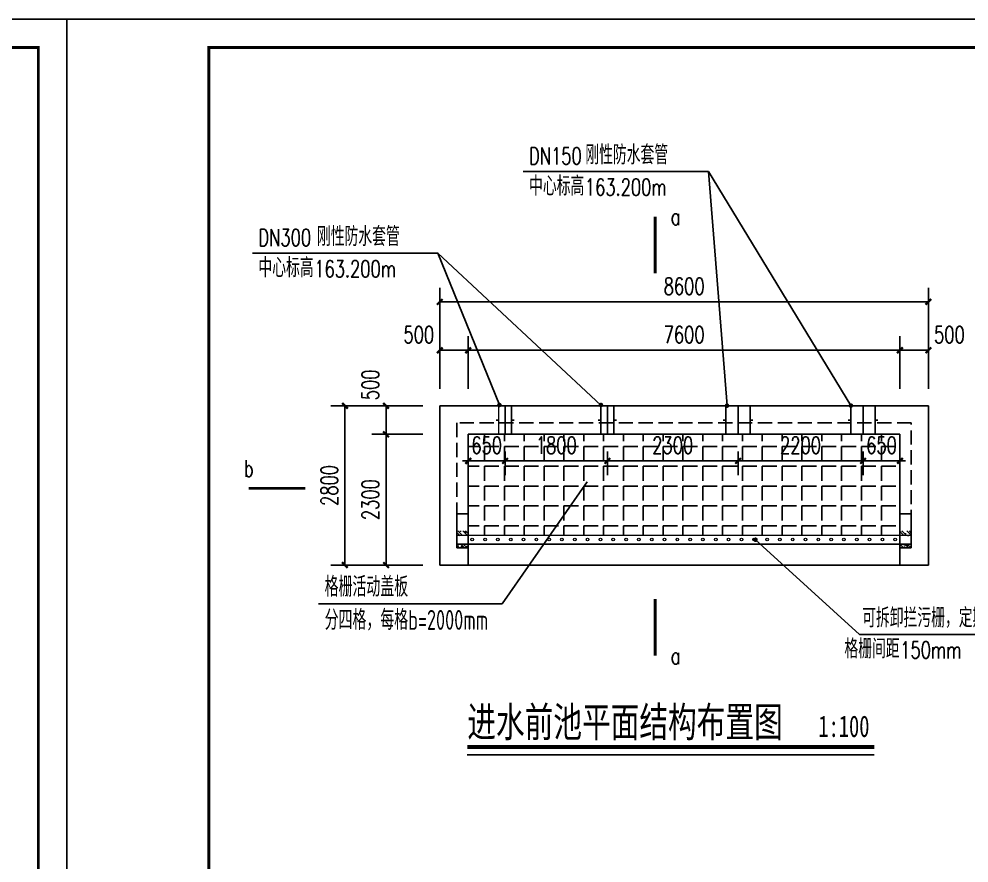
# Model space of a CAD drawing. Header units: millimetres. Extents: x -725 to 2274960, y -506 to 2980382.
# Drawn here: x 2116443 to 2133166, y 2671182 to 2686032 of the extents above; entities that cross this region are included whole.
import ezdxf

# ---------------------------------------------------------------- set-up
doc = ezdxf.new("R2010")
doc.units = ezdxf.units.MM
doc.header["$LTSCALE"] = 1000
doc.linetypes.add('DASH', pattern=[0.35, 0.25, -0.1])
doc.linetypes.add('DOTE', pattern=[2.42, 2, -0.2, 0.02, -0.2])
for name, color, linetype in [('1', 1, 'Continuous'), ('AXIS', 3, 'Continuous'), ('DIM_LEAD', 3, 'Continuous'), ('DIM_SYMB', 3, 'Continuous'), ('DOTE', 1, 'DOTE'), ('PUB_DIM', 3, 'Continuous'), ('PUB_TITLE', 4, 'Continuous'), ('线框', 2, 'Continuous'), ('细线', 4, 'Continuous'), ('轮廓线', 2, 'Continuous'), ('附属构件', 6, 'Continuous')]:
    doc.layers.add(name, color=color, linetype=linetype)
doc.layers.add('文字', color=4, linetype='Continuous', lineweight=0)
doc.styles.add('_TCH_DIM', font='SIMPLEX', dxfattribs={"bigfont": 'GBCBIG'})
doc.styles.add('_TCH_DIM_T3', font='SIMPLEX', dxfattribs={"width": 0.705882, "bigfont": 'GBCBIG'})
doc.styles.add('_TCH_LABEL', font='COMPLEX', dxfattribs={"bigfont": 'GBCBIG'})
doc.styles.add('biaotilan', font='', dxfattribs={"width": 0.7})
doc.styles.add('TSSD_Rein', font='tssdeng.shx', dxfattribs={"width": 0.7, "bigfont": 'hztxt.shx'})
doc.styles.get('biaotilan').set_extended_font_data('SimSun')
doc.dimstyles.new('_TCH_ARCH&&100', dxfattribs={"dimtxt": 297.5, "dimasz": 100, "dimexe": 250, "dimexo": 300, "dimgap": 126.25, "dimtad": 1, "dimdec": 0, "dimzin": 0, "dimdsep": 46, "dimtxsty": '_TCH_DIM_T3', "dimblk": 'ARCHTICK', "dimcen": 0.09, "dimclrt": 7, "dimazin": 2, "dimtfac": 1, "dimtdec": 0, "dimtix": 1, "dimtmove": 2, "dimatfit": 3, "dimfxl": 75, "dimtolj": 1, "dimtzin": 0, "dimarcsym": 0})

# ---------------------------------------------------------------- blocks, each defined once
blk = doc.blocks.new('HAYJZ A3')
blk.add_lwpolyline([(4975, -403417), (46975, -403417), (46975, -433117), (4975, -433117), (4975, -403417)])
at = {"const_width": 50}
blk.add_lwpolyline([(7475, -403917), (46475, -403917), (46475, -432617), (7475, -432617), (7475, -403917)], dxfattribs=at)
at = {"layer": 'PUB_TITLE'}
blk.add_lwpolyline([(4975, -433117), (46975, -433117), (46975, -403417), (4975, -403417)], close=True, dxfattribs=at)
blk = doc.blocks.new('_ArchTick')
at = {"color": 0, "linetype": 'ByBlock', "const_width": 0.4}
blk.add_lwpolyline([(-0.5, -0.5), (0.5, 0.5)], dxfattribs=at)
blk = doc.blocks.new('*D325')
at = {"layer": 'Defpoints', "color": 0, "transparency": 16777216}
for p in [(2124351, 2680203), (2123851, 2679225), (2124351, 2679225)]:
    blk.add_point(p, dxfattribs=at)
at = {"layer": 'PUB_DIM', "color": 0, "lineweight": -2, "transparency": 16777216}
for p, q in [((2123851, 2679525), (2123851, 2680453)), ((2124351, 2679525), (2124351, 2680453)), ((2123851, 2680203), (2124351, 2680203))]:
    blk.add_line(p, q, dxfattribs=at)
at = {"layer": 'PUB_DIM', "color": 0, "lineweight": -2, "transparency": 16777216, "xscale": 100, "yscale": 100, "zscale": 100, "rotation": 180}
blk.add_blockref('_ArchTick', (2123851, 2680203), dxfattribs=at)
at = {"layer": 'PUB_DIM', "color": 0, "lineweight": -2, "transparency": 16777216, "xscale": 100, "yscale": 100, "zscale": 100}
blk.add_blockref('_ArchTick', (2124351, 2680203), dxfattribs=at)
at = {"layer": 'PUB_DIM', "color": 7, "transparency": 16777216, "insert": (2123481, 2680478), "char_height": 297.5, "attachment_point": 5, "style": '_TCH_DIM_T3'}
blk.add_mtext('\\A1;500', dxfattribs=at)
blk = doc.blocks.new('*D326')
at = {"layer": 'Defpoints', "color": 0, "transparency": 16777216}
for p in [(2131951, 2680203), (2124351, 2679225), (2131951, 2679225)]:
    blk.add_point(p, dxfattribs=at)
at = {"layer": 'PUB_DIM', "color": 0, "lineweight": -2, "transparency": 16777216}
for p, q in [((2124351, 2679525), (2124351, 2680453)), ((2131951, 2679525), (2131951, 2680453)), ((2124351, 2680203), (2131951, 2680203))]:
    blk.add_line(p, q, dxfattribs=at)
at = {"layer": 'PUB_DIM', "color": 0, "lineweight": -2, "transparency": 16777216, "xscale": 100, "yscale": 100, "zscale": 100, "rotation": 180}
blk.add_blockref('_ArchTick', (2124351, 2680203), dxfattribs=at)
at = {"layer": 'PUB_DIM', "color": 0, "lineweight": -2, "transparency": 16777216, "xscale": 100, "yscale": 100, "zscale": 100}
blk.add_blockref('_ArchTick', (2131951, 2680203), dxfattribs=at)
at = {"layer": 'PUB_DIM', "color": 7, "transparency": 16777216, "insert": (2128151, 2680478), "char_height": 297.5, "attachment_point": 5, "style": '_TCH_DIM_T3'}
blk.add_mtext('\\A1;7600', dxfattribs=at)
blk = doc.blocks.new('*D327')
at = {"layer": 'Defpoints', "color": 0, "transparency": 16777216}
for p in [(2132451, 2680203), (2131951, 2679225), (2132451, 2679225)]:
    blk.add_point(p, dxfattribs=at)
at = {"layer": 'PUB_DIM', "color": 0, "lineweight": -2, "transparency": 16777216}
for p, q in [((2131951, 2679525), (2131951, 2680453)), ((2132451, 2679525), (2132451, 2680453)), ((2131951, 2680203), (2132451, 2680203))]:
    blk.add_line(p, q, dxfattribs=at)
at = {"layer": 'PUB_DIM', "color": 0, "lineweight": -2, "transparency": 16777216, "xscale": 100, "yscale": 100, "zscale": 100, "rotation": 180}
blk.add_blockref('_ArchTick', (2131951, 2680203), dxfattribs=at)
at = {"layer": 'PUB_DIM', "color": 0, "lineweight": -2, "transparency": 16777216, "xscale": 100, "yscale": 100, "zscale": 100}
blk.add_blockref('_ArchTick', (2132451, 2680203), dxfattribs=at)
at = {"layer": 'PUB_DIM', "color": 7, "transparency": 16777216, "insert": (2132821, 2680478), "char_height": 297.5, "attachment_point": 5, "style": '_TCH_DIM_T3'}
blk.add_mtext('\\A1;500', dxfattribs=at)
blk = doc.blocks.new('*D328')
at = {"layer": 'Defpoints', "color": 0, "transparency": 16777216}
for p in [(2122904, 2679225), (2123851, 2679225), (2123851, 2678725)]:
    blk.add_point(p, dxfattribs=at)
at = {"layer": 'PUB_DIM', "color": 0, "lineweight": -2, "transparency": 16777216}
for p, q in [((2123551, 2679225), (2122654, 2679225)), ((2122904, 2678725), (2122904, 2679225)), ((2123551, 2678725), (2122654, 2678725))]:
    blk.add_line(p, q, dxfattribs=at)
at = {"layer": 'PUB_DIM', "color": 0, "lineweight": -2, "transparency": 16777216, "xscale": 100, "yscale": 100, "zscale": 100}
for p, rotation in [((2122904, 2679225), 90), ((2122904, 2678725), 270)]:
    blk.add_blockref('_ArchTick', p, dxfattribs=dict(at, rotation=rotation))
at = {"layer": 'PUB_DIM', "color": 7, "transparency": 16777216, "insert": (2122629, 2679595), "char_height": 297.5, "attachment_point": 5, "rotation": 90, "style": '_TCH_DIM_T3'}
blk.add_mtext('\\A1;500', dxfattribs=at)
blk = doc.blocks.new('*D329')
at = {"layer": 'Defpoints', "color": 0, "transparency": 16777216}
for p in [(2122904, 2678725), (2123851, 2678725), (2123851, 2676425)]:
    blk.add_point(p, dxfattribs=at)
at = {"layer": 'PUB_DIM', "color": 0, "lineweight": -2, "transparency": 16777216}
for p, q in [((2123551, 2678725), (2122654, 2678725)), ((2122904, 2676425), (2122904, 2678725)), ((2123551, 2676425), (2122654, 2676425))]:
    blk.add_line(p, q, dxfattribs=at)
at = {"layer": 'PUB_DIM', "color": 0, "lineweight": -2, "transparency": 16777216, "xscale": 100, "yscale": 100, "zscale": 100}
for p, rotation in [((2122904, 2678725), 90), ((2122904, 2676425), 270)]:
    blk.add_blockref('_ArchTick', p, dxfattribs=dict(at, rotation=rotation))
at = {"layer": 'PUB_DIM', "color": 7, "transparency": 16777216, "insert": (2122629, 2677575), "char_height": 297.5, "attachment_point": 5, "rotation": 90, "style": '_TCH_DIM_T3'}
blk.add_mtext('\\A1;2300', dxfattribs=at)
blk = doc.blocks.new('*D330')
at = {"layer": 'Defpoints', "color": 0, "transparency": 16777216}
for p in [(2122181, 2679225), (2123851, 2679225), (2123851, 2676425)]:
    blk.add_point(p, dxfattribs=at)
at = {"layer": 'PUB_DIM', "color": 0, "lineweight": -2, "transparency": 16777216}
for p, q in [((2123551, 2679225), (2121931, 2679225)), ((2122181, 2676425), (2122181, 2679225)), ((2123551, 2676425), (2121931, 2676425))]:
    blk.add_line(p, q, dxfattribs=at)
at = {"layer": 'PUB_DIM', "color": 0, "lineweight": -2, "transparency": 16777216, "xscale": 100, "yscale": 100, "zscale": 100}
for p, rotation in [((2122181, 2679225), 90), ((2122181, 2676425), 270)]:
    blk.add_blockref('_ArchTick', p, dxfattribs=dict(at, rotation=rotation))
at = {"layer": 'PUB_DIM', "color": 7, "transparency": 16777216, "insert": (2121906, 2677825), "char_height": 297.5, "attachment_point": 5, "rotation": 90, "style": '_TCH_DIM_T3'}
blk.add_mtext('\\A1;2800', dxfattribs=at)
blk = doc.blocks.new('*D331')
at = {"layer": 'Defpoints', "color": 0, "transparency": 16777216}
for p in [(2132451, 2681055), (2123851, 2679225), (2132451, 2679225)]:
    blk.add_point(p, dxfattribs=at)
at = {"layer": 'PUB_DIM', "color": 0, "lineweight": -2, "transparency": 16777216}
for p, q in [((2123851, 2679525), (2123851, 2681305)), ((2132451, 2679525), (2132451, 2681305)), ((2123851, 2681055), (2132451, 2681055))]:
    blk.add_line(p, q, dxfattribs=at)
at = {"layer": 'PUB_DIM', "color": 0, "lineweight": -2, "transparency": 16777216, "xscale": 100, "yscale": 100, "zscale": 100, "rotation": 180}
blk.add_blockref('_ArchTick', (2123851, 2681055), dxfattribs=at)
at = {"layer": 'PUB_DIM', "color": 0, "lineweight": -2, "transparency": 16777216, "xscale": 100, "yscale": 100, "zscale": 100}
blk.add_blockref('_ArchTick', (2132451, 2681055), dxfattribs=at)
at = {"layer": 'PUB_DIM', "color": 7, "transparency": 16777216, "insert": (2128151, 2681330), "char_height": 297.5, "attachment_point": 5, "style": '_TCH_DIM_T3'}
blk.add_mtext('\\A1;8600', dxfattribs=at)
blk = doc.blocks.new('*D332')
at = {"layer": 'Defpoints', "color": 0, "transparency": 16777216}
for p in [(2124351, 2678725), (2125001, 2678725), (2125001, 2678257)]:
    blk.add_point(p, dxfattribs=at)
at = {"layer": 'PUB_DIM', "color": 0, "lineweight": -2, "transparency": 16777216}
for p, q in [((2124351, 2678425), (2124351, 2678007)), ((2125001, 2678425), (2125001, 2678007)), ((2124351, 2678257), (2124251, 2678257)), ((2124351, 2678257), (2125001, 2678257)), ((2125001, 2678257), (2125101, 2678257))]:
    blk.add_line(p, q, dxfattribs=at)
at = {"layer": 'PUB_DIM', "color": 0, "lineweight": -2, "transparency": 16777216, "xscale": 100, "yscale": 100, "zscale": 100}
blk.add_blockref('_ArchTick', (2124351, 2678257), dxfattribs=at)
at = {"layer": 'PUB_DIM', "color": 0, "lineweight": -2, "transparency": 16777216, "xscale": 100, "yscale": 100, "zscale": 100, "rotation": 180}
blk.add_blockref('_ArchTick', (2125001, 2678257), dxfattribs=at)
at = {"layer": 'PUB_DIM', "color": 7, "transparency": 16777216, "insert": (2124676, 2678532), "char_height": 297.5, "attachment_point": 5, "style": '_TCH_DIM_T3'}
blk.add_mtext('\\A1;650', dxfattribs=at)
blk = doc.blocks.new('*D333')
at = {"layer": 'Defpoints', "color": 0, "transparency": 16777216}
for p in [(2125001, 2678725), (2126801, 2678725), (2126801, 2678257)]:
    blk.add_point(p, dxfattribs=at)
at = {"layer": 'PUB_DIM', "color": 0, "lineweight": -2, "transparency": 16777216}
for p, q in [((2125001, 2678425), (2125001, 2678007)), ((2126801, 2678425), (2126801, 2678007)), ((2125001, 2678257), (2126801, 2678257))]:
    blk.add_line(p, q, dxfattribs=at)
at = {"layer": 'PUB_DIM', "color": 0, "lineweight": -2, "transparency": 16777216, "xscale": 100, "yscale": 100, "zscale": 100, "rotation": 180}
blk.add_blockref('_ArchTick', (2125001, 2678257), dxfattribs=at)
at = {"layer": 'PUB_DIM', "color": 0, "lineweight": -2, "transparency": 16777216, "xscale": 100, "yscale": 100, "zscale": 100}
blk.add_blockref('_ArchTick', (2126801, 2678257), dxfattribs=at)
at = {"layer": 'PUB_DIM', "color": 7, "transparency": 16777216, "insert": (2125901, 2678532), "char_height": 297.5, "attachment_point": 5, "style": '_TCH_DIM_T3'}
blk.add_mtext('\\A1;1800', dxfattribs=at)
blk = doc.blocks.new('*D334')
at = {"layer": 'Defpoints', "color": 0, "transparency": 16777216}
for p in [(2126801, 2678725), (2129101, 2678725), (2129101, 2678257)]:
    blk.add_point(p, dxfattribs=at)
at = {"layer": 'PUB_DIM', "color": 0, "lineweight": -2, "transparency": 16777216}
for p, q in [((2126801, 2678425), (2126801, 2678007)), ((2129101, 2678425), (2129101, 2678007)), ((2126801, 2678257), (2129101, 2678257))]:
    blk.add_line(p, q, dxfattribs=at)
at = {"layer": 'PUB_DIM', "color": 0, "lineweight": -2, "transparency": 16777216, "xscale": 100, "yscale": 100, "zscale": 100, "rotation": 180}
blk.add_blockref('_ArchTick', (2126801, 2678257), dxfattribs=at)
at = {"layer": 'PUB_DIM', "color": 0, "lineweight": -2, "transparency": 16777216, "xscale": 100, "yscale": 100, "zscale": 100}
blk.add_blockref('_ArchTick', (2129101, 2678257), dxfattribs=at)
at = {"layer": 'PUB_DIM', "color": 7, "transparency": 16777216, "insert": (2127951, 2678532), "char_height": 297.5, "attachment_point": 5, "style": '_TCH_DIM_T3'}
blk.add_mtext('\\A1;2300', dxfattribs=at)
blk = doc.blocks.new('*D335')
at = {"layer": 'Defpoints', "color": 0, "transparency": 16777216}
for p in [(2129101, 2678725), (2131301, 2678725), (2131301, 2678257)]:
    blk.add_point(p, dxfattribs=at)
at = {"layer": 'PUB_DIM', "color": 0, "lineweight": -2, "transparency": 16777216}
for p, q in [((2129101, 2678425), (2129101, 2678007)), ((2131301, 2678425), (2131301, 2678007)), ((2129101, 2678257), (2131301, 2678257))]:
    blk.add_line(p, q, dxfattribs=at)
at = {"layer": 'PUB_DIM', "color": 0, "lineweight": -2, "transparency": 16777216, "xscale": 100, "yscale": 100, "zscale": 100, "rotation": 180}
blk.add_blockref('_ArchTick', (2129101, 2678257), dxfattribs=at)
at = {"layer": 'PUB_DIM', "color": 0, "lineweight": -2, "transparency": 16777216, "xscale": 100, "yscale": 100, "zscale": 100}
blk.add_blockref('_ArchTick', (2131301, 2678257), dxfattribs=at)
at = {"layer": 'PUB_DIM', "color": 7, "transparency": 16777216, "insert": (2130201, 2678532), "char_height": 297.5, "attachment_point": 5, "style": '_TCH_DIM_T3'}
blk.add_mtext('\\A1;2200', dxfattribs=at)
blk = doc.blocks.new('*D336')
at = {"layer": 'Defpoints', "color": 0, "transparency": 16777216}
for p in [(2131301, 2678725), (2131951, 2678725), (2131951, 2678257)]:
    blk.add_point(p, dxfattribs=at)
at = {"layer": 'PUB_DIM', "color": 0, "lineweight": -2, "transparency": 16777216}
for p, q in [((2131301, 2678425), (2131301, 2678007)), ((2131951, 2678425), (2131951, 2678007)), ((2131301, 2678257), (2131201, 2678257)), ((2131301, 2678257), (2131951, 2678257)), ((2131951, 2678257), (2132051, 2678257))]:
    blk.add_line(p, q, dxfattribs=at)
at = {"layer": 'PUB_DIM', "color": 0, "lineweight": -2, "transparency": 16777216, "xscale": 100, "yscale": 100, "zscale": 100}
blk.add_blockref('_ArchTick', (2131301, 2678257), dxfattribs=at)
at = {"layer": 'PUB_DIM', "color": 0, "lineweight": -2, "transparency": 16777216, "xscale": 100, "yscale": 100, "zscale": 100, "rotation": 180}
blk.add_blockref('_ArchTick', (2131951, 2678257), dxfattribs=at)
at = {"layer": 'PUB_DIM', "color": 7, "transparency": 16777216, "insert": (2131626, 2678532), "char_height": 297.5, "attachment_point": 5, "style": '_TCH_DIM_T3'}
blk.add_mtext('\\A1;650', dxfattribs=at)

msp = doc.modelspace()

# ---------------------------------------------------------------- hatches: boundary and pattern name
h = msp.add_hatch()
h.set_pattern_fill('ANGLE', color=8, scale=100, angle=-90)
h.set_pattern_definition([(270, (2211950.5, 2934860.98), (349.25, -6e-14), [254, -95.25]), (360, (2211950.5, 2934860.98), (9e-14, 349.25), [254, -95.25])])
h.paths.add_polyline_path([(2131950.5372, 2678724.9374), (2131950.5372, 2676944.6721), (2124350.5372, 2676944.6721), (2124350.5372, 2678724.9374)])
at = {"layer": '细线', "linetype": 'Continuous', "lineweight": 0, "ltscale": 0.5}
h = msp.add_hatch(dxfattribs=at)
h.set_pattern_fill('AR-CONC', color=8, angle=-90)
h.set_pattern_definition([(320, (2171420.87, 2681902.03), (-15.9391, -182.18467), [19.05, -209.55]), (265, (2171420.87, 2681902.03), (191.05685, 35.2434), [15.24, -167.6406]), (10.45144, (2171419.54, 2681886.85), (175.11775, -146.94125), [16.19, -178.09024]), (316.1842, (2171471.67, 2681902.03), (-42.0423, -271.079), [28.575, -314.325]), (6.63556, (2171468.16, 2681879.44), (247.4261, -237.4041), [24.285, -267.1356]), (261.18415, (2171471.67, 2681902.03), (247.4261, -237.4041), [22.86, -251.4597]), (291, (2171458.97, 2681876.63), (-102.2652, -151.6144), [19.05, -209.55]), (236, (2171458.97, 2681876.63), (184.188, -61.802), [15.24, -167.64]), (341.45144, (2171450.45, 2681864), (81.9228, -213.4164), [16.19, -178.08994]), (307.5, (2171420.87, 2681902.03), (84.55504, -3.0886), [0, -165.608, 0, -170.18, 0, -168.275]), (277.5, (2171420.87, 2681902.03), (100.18057, -66.81966), [0, -97.028, 0, -161.798, 0, -64.135]), (237.5, (2171420.87, 2681958.67), (-5.72874, -135.5906), [0, -63.5, 0, -198.12, 0, -262.89]), (227.5, (2171420.87, 2681984.07), (25.4265, -148.12918), [0, -82.55, 0, -131.572, 0, -186.69])])
h.paths.add_polyline_path([(2124350.5372, 2677024.9374), (2124350.5372, 2676944.6721), (2124150.5372, 2676944.6721), (2124150.5372, 2677024.9374)])
h.paths.add_polyline_path([(2124350.5372, 2676794.6721), (2124350.5372, 2676724.9374), (2124150.5372, 2676724.9374), (2124150.5372, 2676794.6721)])
h = msp.add_hatch(dxfattribs=at)
h.set_pattern_fill('ANSI32', color=8, scale=10, angle=-90)
h.set_pattern_definition([(315, (2171420.87, 2681902.03), (67.35192, 67.35192), []), (315, (2171420.87, 2681857.13), (67.35192, 67.35192), [])])
h.paths.add_polyline_path([(2124350.5372, 2676794.6721), (2124350.5372, 2676724.9374), (2124150.5372, 2676724.9374), (2124150.5372, 2676794.6721)])
h.paths.add_polyline_path([(2124350.5372, 2677024.9374), (2124350.5372, 2676944.6721), (2124150.5372, 2676944.6721), (2124150.5372, 2677024.9374)])
h = msp.add_hatch(dxfattribs=at)
h.set_pattern_fill('AR-CONC', color=8, angle=-90)
h.set_pattern_definition([(320, (2184220.87, 2681902.03), (-15.9391, -182.18467), [19.05, -209.55]), (265, (2184220.87, 2681902.03), (191.05685, 35.2434), [15.24, -167.6406]), (10.45144, (2184219.54, 2681886.85), (175.11775, -146.94125), [16.19, -178.09024]), (316.1842, (2184271.67, 2681902.03), (-42.0423, -271.079), [28.575, -314.325]), (6.63556, (2184268.16, 2681879.44), (247.4261, -237.4041), [24.285, -267.1356]), (261.18415, (2184271.67, 2681902.03), (247.4261, -237.4041), [22.86, -251.4597]), (291, (2184258.97, 2681876.63), (-102.2652, -151.6144), [19.05, -209.55]), (236, (2184258.97, 2681876.63), (184.18797, -61.802), [15.24, -167.64]), (341.45144, (2184250.45, 2681864), (81.92277, -213.4164), [16.19, -178.08994]), (307.5, (2184220.87, 2681902.03), (84.55504, -3.0886), [0, -165.608, 0, -170.18, 0, -168.275]), (277.5, (2184220.87, 2681902.03), (100.18057, -66.81966), [0, -97.028, 0, -161.798, 0, -64.135]), (237.5, (2184220.87, 2681958.67), (-5.72874, -135.590595), [0, -63.5, 0, -198.12, 0, -262.89]), (227.5, (2184220.87, 2681984.07), (25.4265, -148.12918), [0, -82.55, 0, -131.572, 0, -186.69])])
h.paths.add_polyline_path([(2132150.5372, 2677024.9374), (2132150.5372, 2676944.6721), (2131950.5372, 2676944.6721), (2131950.5372, 2677024.9374)])
h.paths.add_polyline_path([(2132150.5372, 2676794.6721), (2132150.5372, 2676724.9374), (2131950.5372, 2676724.9374), (2131950.5372, 2676794.6721)])
h = msp.add_hatch(dxfattribs=at)
h.set_pattern_fill('ANSI32', color=8, scale=10, angle=-90)
h.set_pattern_definition([(315, (2184220.87, 2681902.03), (67.35192, 67.35192), []), (315, (2184220.87, 2681857.13), (67.35192, 67.35192), [])])
h.paths.add_polyline_path([(2132150.5372, 2676794.6721), (2132150.5372, 2676724.9374), (2131950.5372, 2676724.9374), (2131950.5372, 2676794.6721)])
h.paths.add_polyline_path([(2132150.5372, 2677024.9374), (2132150.5372, 2676944.6721), (2131950.5372, 2676944.6721), (2131950.5372, 2677024.9374)])

# ---------------------------------------------------------------- linework, layer by layer
at = {"layer": '1'}
for p, q in [((2124150.5372, 2676724.9374), (2124150.5372, 2677324.9374)), ((2132150.5372, 2676724.9374), (2132150.5372, 2677324.9374))]:
    msp.add_line(p, q, dxfattribs=at)
at = {"layer": 'AXIS'}
for p, q in [((2128578.4903, 2683346.4426), (2125317.0016, 2683346.4426)), ((2131087.0981, 2679229.9624), (2128578.4903, 2683346.4426)), ((2128906.5947, 2679229.6793), (2128578.4903, 2683346.4426)), ((2123814.2816, 2681909.5488), (2120552.7929, 2681909.5488)), ((2126687.0981, 2679240.5427), (2123814.2816, 2681909.5488)), ((2124899.607, 2679240.8259), (2123814.2816, 2681909.5488)), ((2129408.1571, 2676870.3061), (2131240.2747, 2675203.271)), ((2131240.2747, 2675203.271), (2134547.0009, 2675203.271))]:
    msp.add_line(p, q, dxfattribs=at)
at = {"layer": 'AXIS', "const_width": 40}
for points in [[(2124907.1415, 2679222.2993, 1), (2124892.0726, 2679259.3524, 1)], [(2126701.7504, 2679226.9299, 1), (2126672.4458, 2679254.1555, 1)], [(2128908.1837, 2679209.7425, 1), (2128905.0058, 2679249.6161, 1)], [(2131097.5059, 2679212.8838, 1), (2131076.6903, 2679247.041, 1)], [(2129393.3643, 2676883.766, 1), (2129422.95, 2676856.8461, 1)]]:
    msp.add_lwpolyline(points, format="xyb", close=True, dxfattribs=at)
at = {"layer": 'DIM_LEAD'}
for p, q in [((2126444.5381, 2677891.2461), (2124949.2839, 2675739.2685)), ((2124949.2839, 2675739.2685), (2121718.0667, 2675739.2685))]:
    msp.add_line(p, q, dxfattribs=at)
at = {"layer": 'DIM_SYMB'}
for points, const_width in [([(2127640.9919, 2681556.1438), (2127640.9919, 2682556.1438)], 50), ([(2120483.3908, 2677773.7036), (2121483.3908, 2677773.7036)], 50), ([(2127640.9919, 2674827.5338), (2127640.9919, 2675827.5338)], 50), ([(2124335.0004, 2673224.7594), (2131498.2071, 2673224.7594)], 70)]:
    msp.add_lwpolyline(points, dxfattribs=dict(at, const_width=const_width))
msp.add_lwpolyline([(2124335.0004, 2673084.7594), (2131498.2071, 2673084.7594)], dxfattribs=at)
at = {"layer": 'DOTE'}
for p, q in [((2125000.5372, 2678724.9374), (2125000.5372, 2679224.9374)), ((2126800.5372, 2678724.9374), (2126800.5372, 2679224.9374)), ((2129100.5372, 2678724.9374), (2129100.5372, 2679224.9374)), ((2131300.5372, 2678724.9374), (2131300.5372, 2679224.9374))]:
    msp.add_line(p, q, dxfattribs=at)
at = {"layer": '文字', "lineweight": 0, "ltscale": 1000}
msp.add_line((2132150.5372, 2676944.6721), (2124150.5372, 2676944.6721), dxfattribs=at)
at = {"layer": '文字', "lineweight": 0}
for centre in [(2124421.8343, 2676874.9374), (2124647.4587, 2676874.9374), (2124873.0832, 2676874.9374), (2125098.7076, 2676874.9374), (2125324.332, 2676874.9374), (2125549.9564, 2676874.9374), (2125775.5808, 2676874.9374), (2126001.2052, 2676874.9374), (2126226.8297, 2676874.9374), (2126452.4541, 2676874.9374), (2126678.0785, 2676874.9374), (2126903.7029, 2676874.9374), (2127129.3273, 2676874.9374), (2127354.9517, 2676874.9374), (2127580.5761, 2676874.9374), (2127806.2006, 2676874.9374), (2128031.825, 2676874.9374), (2128257.4494, 2676874.9374), (2128483.0738, 2676874.9374), (2128708.6982, 2676874.9374), (2128934.3226, 2676874.9374), (2129159.947, 2676874.9374), (2129385.5715, 2676874.9374), (2129611.1959, 2676874.9374), (2129836.8203, 2676874.9374), (2130062.4447, 2676874.9374), (2130288.0691, 2676874.9374), (2130513.6935, 2676874.9374), (2130739.3179, 2676874.9374), (2130964.9424, 2676874.9374), (2131190.5668, 2676874.9374), (2131416.1912, 2676874.9374), (2131641.8156, 2676874.9374), (2131867.44, 2676874.9374)]:
    msp.add_circle(centre, 23.0556, dxfattribs=at)
at = {"layer": '线框', "lineweight": -3}
msp.add_line((2132150.5372, 2676794.6721), (2124150.5372, 2676794.6721), dxfattribs=at)
at = {"layer": '轮廓线'}
for p, q in [((2132450.5372, 2679224.9374), (2123850.5372, 2679224.9374)), ((2123850.5372, 2676424.9374), (2123850.5372, 2679224.9374)), ((2132450.5372, 2676424.9374), (2132450.5372, 2679224.9374)), ((2131950.5372, 2678724.9374), (2124350.5372, 2678724.9374)), ((2124350.5372, 2676424.9374), (2124350.5372, 2678724.9374)), ((2131950.5372, 2676424.9374), (2131950.5372, 2678724.9374))]:
    msp.add_line(p, q, dxfattribs=at)
at = {"layer": '轮廓线', "flags": 128}
for points in [[(2123850.5372, 2676424.9374), (2123850.5372, 2679224.9374)], [(2132450.5372, 2676424.9374), (2132450.5372, 2679224.9374)]]:
    msp.add_lwpolyline(points, dxfattribs=at)
at = {"layer": '轮廓线', "linetype": 'DASH'}
msp.add_lwpolyline([(2132150.5372, 2676794.6721), (2132150.5372, 2678924.9374), (2124150.5372, 2678924.9374), (2124150.5372, 2676794.6721)], close=True, dxfattribs=at)
at = {"layer": '轮廓线'}
for points in [[(2124350.5372, 2677324.9374), (2124150.5372, 2677324.9374)], [(2132150.5372, 2677324.9374), (2131950.5372, 2677324.9374)], [(2124350.5372, 2676724.9374), (2124150.5372, 2676724.9374)], [(2132150.5372, 2676724.9374), (2131950.5372, 2676724.9374)], [(2132450.5372, 2676424.9374), (2123850.5372, 2676424.9374)]]:
    msp.add_lwpolyline(points, dxfattribs=at)
at = {"layer": '附属构件', "const_width": 27.5}
for points in [[(2124887.0981, 2679225.2205), (2124887.0981, 2678724.9374)], [(2125113.9762, 2679225.2205), (2125113.9762, 2678724.9374)], [(2126687.0981, 2679225.2205), (2126687.0981, 2678724.9374)], [(2126913.9762, 2679225.2205), (2126913.9762, 2678724.9374)], [(2128887.0981, 2679225.2205), (2128887.0981, 2678724.9374)], [(2129313.9762, 2679225.2205), (2129313.9762, 2678724.9374)], [(2131087.0981, 2679225.2205), (2131087.0981, 2678724.9374)], [(2131513.9762, 2679225.2205), (2131513.9762, 2678724.9374)], [(2124887.0981, 2678975.079), (2124837.0981, 2678975.079)], [(2125113.9762, 2678975.079), (2125163.9762, 2678975.079)], [(2126687.0981, 2678975.079), (2126637.0981, 2678975.079)], [(2126913.9762, 2678975.079), (2126963.9762, 2678975.079)], [(2128887.0981, 2678975.079), (2128837.0981, 2678975.079)], [(2129313.9762, 2678975.079), (2129363.9762, 2678975.079)], [(2131087.0981, 2678975.079), (2131037.0981, 2678975.079)], [(2131513.9762, 2678975.079), (2131563.9762, 2678975.079)]]:
    msp.add_lwpolyline(points, dxfattribs=at)

# ---------------------------------------------------------------- block references
for p in [(2070308.4813, 3089449.0067), (2112308.4813, 3089449.0067)]:
    msp.add_blockref('HAYJZ A3', p)

# ---------------------------------------------------------------- texts
at = {"layer": 'AXIS', "color": 7, "style": '_TCH_DIM', "width": 0.705882}
for s, p in [('DN150', (2125422.0016, 2683473.783)), ('163.200m', (2126404.9803, 2682924.9532)), ('DN300', (2120657.7929, 2682036.8892)), ('163.200m', (2121640.7716, 2681488.0594)), ('150mm', (2131956.2563, 2674781.7817))]:
    msp.add_text(s, height=297.5, dxfattribs=at).set_placement(p)
at = {"layer": 'AXIS', "color": 7, "style": '_TCH_DIM'}
for s, height, p in [('刚性防水套管', 337.58865, (2126412.0016, 2683473.783)), ('中心标高', 337.58865, (2125422.0016, 2682924.9532)), ('刚性防水套管', 337.58865, (2121687.7929, 2682036.8892)), ('中心标高', 337.58865, (2120657.7929, 2681488.0594)), ('可拆卸拦污栅，定期人工清掏', 337.588652, (2131284.5541, 2675326.888)), ('格栅间距', 337.58865, (2130973.2775, 2674781.7817))]:
    msp.add_text(s, height=height, dxfattribs=at).set_placement(p)
at = {"layer": 'DIM_LEAD', "color": 7, "style": 'TSSD_Rein', "width": 0.7}
for s, p in [('格栅活动盖板', (2121823.0667, 2675867.4302)), ('分四格，每格', (2121823.0667, 2675284.2685)), ('b=2000mm', (2123293.0667, 2675284.2685))]:
    msp.add_text(s, height=350, dxfattribs=at).set_placement(p)
at = {"layer": 'DIM_SYMB', "color": 7}
for s, height, style, width, p in [('a', 297.5, '_TCH_LABEL', 0.705882, (2127915.9919, 2682407.3938)), ('b', 297.5, '_TCH_LABEL', 0.705882, (2120403.3908, 2677974.9536)), ('a', 297.5, '_TCH_LABEL', 0.705882, (2127915.9919, 2674678.7838)), ('进水前池平面结构布置图', 528.691983, 'biaotilan', 0.7, (2124335.0004, 2673399.7463)), ('1:100', 377.63713, 'biaotilan', 0.7, (2130515.0847, 2673399.7463))]:
    msp.add_text(s, height=height, dxfattribs=dict(at, style=style, width=width)).set_placement(p)

# ---------------------------------------------------------------- dimensions: what is measured, and where the dimension line sits
at = {"layer": 'PUB_DIM'}
for p1, p2, distance, picture, middle in [((2123850.5372, 2679224.9374), (2132450.5372, 2679224.9374), 1829.7506, '*D331', (2128150.5372, 2681329.688)), ((2124350.5372, 2679224.9374), (2131950.5372, 2679224.9374), 978.0785, '*D326', (2128150.5372, 2680478.0159)), ((2123850.5372, 2676424.9374), (2123850.5372, 2679224.9374), 1669.6363, '*D330', (2121905.9009, 2677824.9374)), ((2123850.5372, 2676424.9374), (2123850.5372, 2678724.9374), 946.334, '*D329', (2122629.2031, 2677574.9374)), ((2124350.5372, 2678724.9374), (2125000.5372, 2678724.9374), -468.2481, '*D332', (2124675.5372, 2678531.6893)), ((2125000.5372, 2678724.9374), (2126800.5372, 2678724.9374), -468.2481, '*D333', (2125900.5372, 2678531.6893)), ((2126800.5372, 2678724.9374), (2129100.5372, 2678724.9374), -468.2481, '*D334', (2127950.5372, 2678531.6893)), ((2129100.5372, 2678724.9374), (2131300.5372, 2678724.9374), -468.2481, '*D335', (2130200.5372, 2678531.6893)), ((2131300.5372, 2678724.9374), (2131950.5372, 2678724.9374), -468.2481, '*D336', (2131625.5372, 2678531.6893))]:
    dim = msp.add_aligned_dim(p1=p1, p2=p2, distance=distance, dimstyle='_TCH_ARCH&&100', dxfattribs=at)
    dim.commit()
    dim.dimension.update_dxf_attribs({"geometry": picture, "text_midpoint": middle})
for base, p1, p2, angle, picture, middle in [((2124350.5372, 2680203.0159), (2123850.5372, 2679224.9374), (2124350.5372, 2679224.9374), 0, '*D325', (2123480.5372, 2680478.0159)), ((2132450.5372, 2680203.0159), (2131950.5372, 2679224.9374), (2132450.5372, 2679224.9374), 0, '*D327', (2132820.5372, 2680478.0159)), ((2122904.2031, 2679224.9374), (2123850.5372, 2678724.9374), (2123850.5372, 2679224.9374), 90, '*D328', (2122629.2031, 2679594.9374))]:
    dim = msp.add_linear_dim(base=base, p1=p1, p2=p2, angle=angle, dimstyle='_TCH_ARCH&&100', dxfattribs=at)
    dim.commit()
    dim.dimension.update_dxf_attribs({"geometry": picture, "text_midpoint": middle, "dimtype": 161})

doc.saveas('drawing.dxf')
